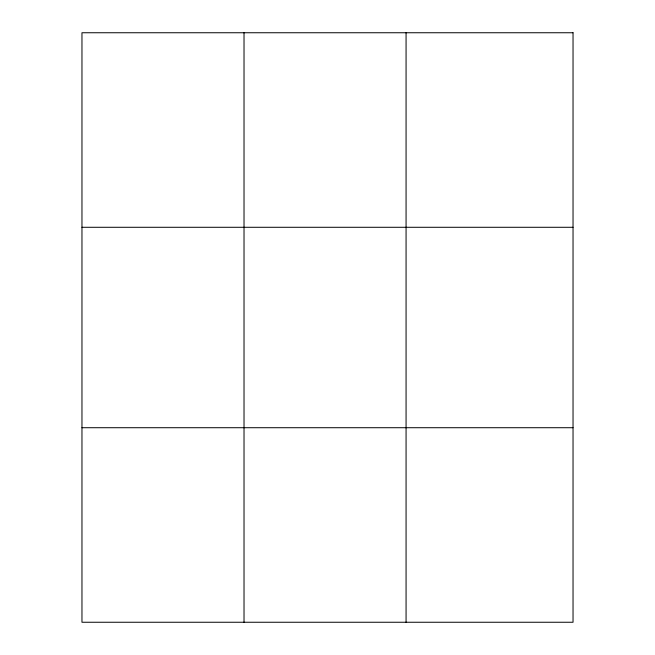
<?xml version="1.0" encoding="UTF-8"?>
<svg xmlns="http://www.w3.org/2000/svg" width="655" height="655" viewBox="0 0 655 655"><rect width="100%" height="100%" fill="white"/><g stroke="black" fill="none" stroke-linecap="round" stroke-linejoin="round"><path stroke-width="0.98" d="M244.02 622.25L244.02 32.75M406.067 622.25L406.067 32.75M81.965 227.285L573.035 227.285M81.965 427.715L573.035 427.715M573.035 32.75L573.035 622.25L81.965 622.25L81.965 32.75L573.035 32.75"/></g></svg>
